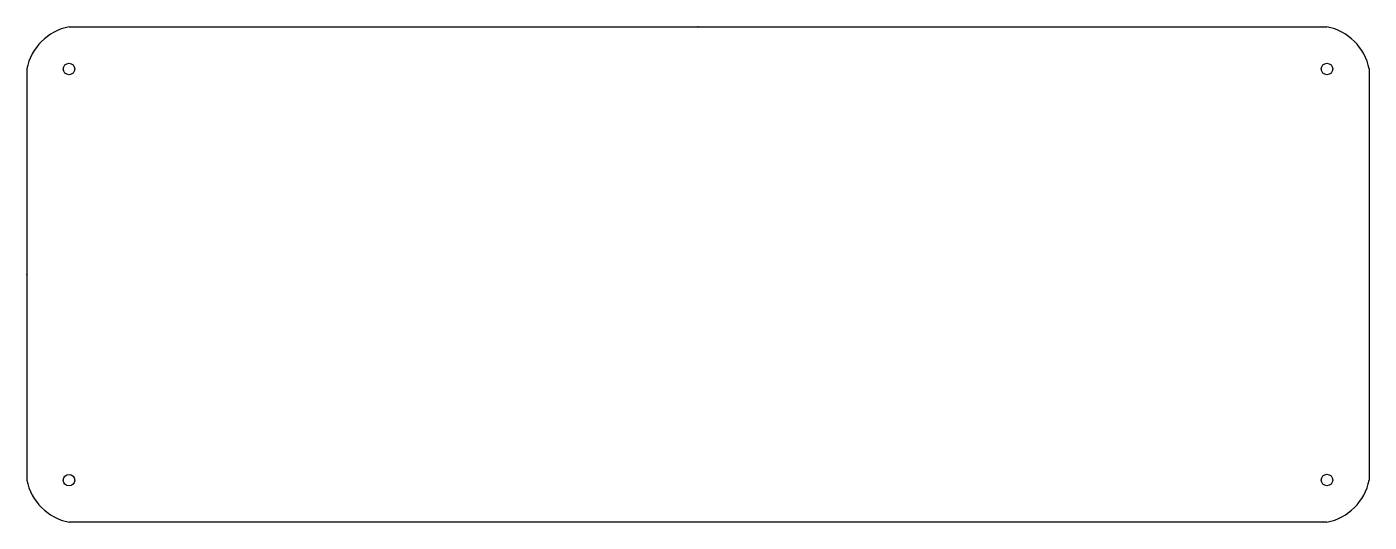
# Model space of a CAD drawing. Header units: millimetres. Extents: x -176 to 176, y -65 to 65.
import ezdxf

# ---------------------------------------------------------------- set-up
doc = ezdxf.new("R2010")
doc.units = ezdxf.units.MM
doc.header["$PDSIZE"] = -1

msp = doc.modelspace()

# ---------------------------------------------------------------- linework, layer by layer
at = {"color": 7, "linetype": 'Continuous'}
for p, q in [((-164.57, 64.81), (165.43, 64.81)), ((-175.63, 53.75), (-175.63, -54.13)), ((176.49, 53.75), (176.49, -54.13)), ((165.43, -65.19), (-164.57, -65.19))]:
    msp.add_line(p, q, dxfattribs=at)
for centre in [(-164.57, 53.75), (165.43, 53.75), (-164.57, -54.15), (165.43, -54.13)]:
    msp.add_circle(centre, 1.5, dxfattribs=at)
for centre, start, end in [((-161.89, 51.07), 101.0387, 168.9613), ((162.75, 51.07), 11.0387, 78.9613), ((-161.89, -51.45), 191.0387, 258.9613), ((162.75, -51.45), 281.0387, 348.9613)]:
    msp.add_arc(centre, 14, start, end, dxfattribs=at)
for p in [(0.43, 64.81), (-175.63, -0.19)]:
    msp.add_point(p, dxfattribs=at)

doc.saveas('drawing.dxf')
